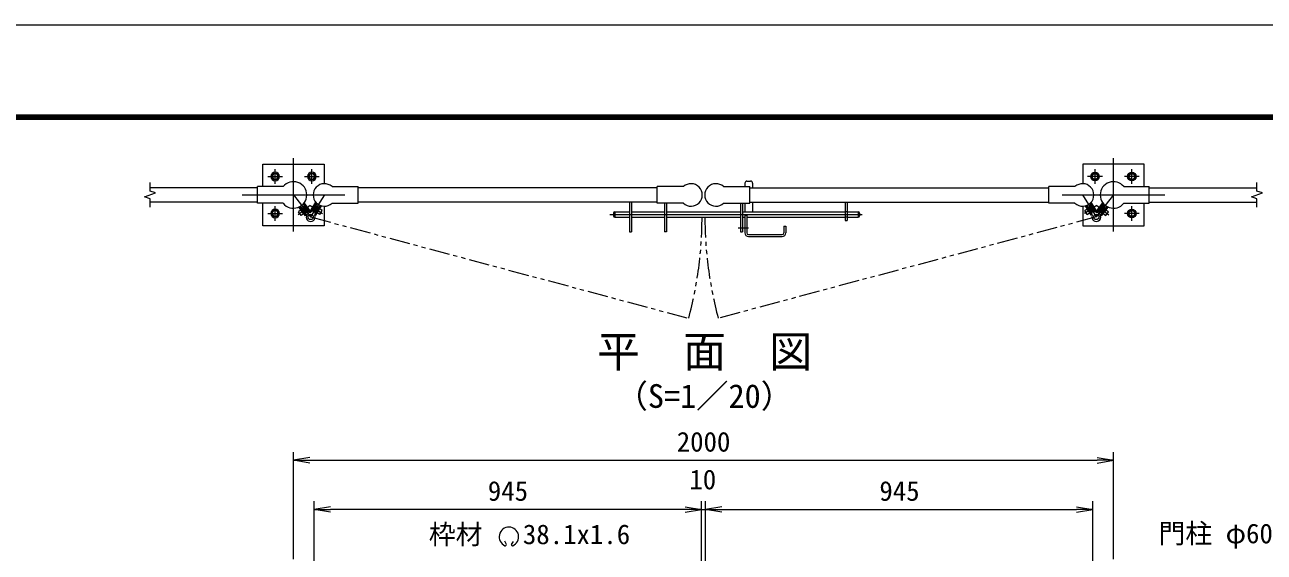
# Model space of a CAD drawing. Units: millimetres, scale not verified. Extents: x -4200 to 4200, y -2970 to 2970.
# Drawn here: x -413 to 2610, y 1684 to 2970 of the extents above; entities that cross this region are included whole.
import ezdxf
from ezdxf.enums import TextEntityAlignment as Align

# ---------------------------------------------------------------- set-up
doc = ezdxf.new("R2010")
doc.units = ezdxf.units.MM
doc.header["$LTSCALE"] = 20
doc.linetypes.add('USER1', pattern=[50.8, 31.75, -6.35, 6.35, -6.35])
doc.linetypes.add('USER2', pattern=[5, 2.5, -0.5, 0.5, -0.5, 0.5, -0.5])
doc.layers.add('0-0_D-TTL-TXT', color=7, linetype='Continuous')
for name, color, linetype, lineweight in [('0-1_D-STR-TXT', 7, 'Continuous', 9), ('0-2_D-BMK', 2, 'USER1', 13), ('0-3_D-STR1', 1, 'Continuous', 18), ('0-4_D-STR3', 3, 'Continuous', 13), ('0-5_D-STR-DIM', 7, 'Continuous', 9), ('0-6_0', 3, 'Continuous', 18), ('0-8_D-TTL', 7, 'Continuous', 9)]:
    doc.layers.add(name, color=color, linetype=linetype, lineweight=lineweight)
doc.styles.add('ＭＳ ゴシック', font='')
doc.styles.get('ＭＳ ゴシック').set_extended_font_data('MS Gothic')

# ---------------------------------------------------------------- blocks, each defined once
blk = doc.blocks.new('_Open')
at = {"layer": '0-6_0', "color": 7, "lineweight": 9}
blk.add_line((-20, 3.33), (0, 0), dxfattribs=at)
blk.add_lwpolyline([(-20, -3.33), (0, 0), (-20, 0)], dxfattribs=at)
blk = doc.blocks.new('M10-平')
at = {"layer": '0-6_0'}
blk.add_lwpolyline([(152.6, -88.1), (152.6, 88.1), (0, 176.2), (-152.6, 88.1), (-152.6, -88.1), (0, -176.2)], close=True, dxfattribs=at)
for radius in [210, 138.5]:
    blk.add_circle((0, 0), radius, dxfattribs=at)

msp = doc.modelspace()

# ---------------------------------------------------------------- linework, layer by layer
at = {"layer": '0-1_D-STR-TXT'}
for p, q in [((761.47, 1702.21), (757.64, 1710.42)), ((774.05, 1702.2), (778.58, 1710.04))]:
    msp.add_line(p, q, dxfattribs=at)
for centre, radius, start, end in [((767.76, 1721.09), 23.75, 292.92895, 245.65759), ((759.01, 1701.75), 2.5, 245.55066, 10.6575), ((776.51, 1701.74), 2.5, 169.34241, 276.63708)]:
    msp.add_arc(centre, radius, start, end, dxfattribs=at)
at = {"layer": '0-2_D-BMK'}
for p, q in [((242.31, 2465.61), (242.31, 2644.55)), ((2242.31, 2465.61), (2242.31, 2644.55)), ((179.4, 2600.08), (215.23, 2600.08)), ((197.31, 2582.16), (197.31, 2618)), ((269.4, 2600.08), (305.23, 2600.08)), ((287.31, 2582.16), (287.31, 2618)), ((2215.23, 2600.08), (2179.4, 2600.08)), ((2197.31, 2582.16), (2197.31, 2618)), ((2305.23, 2600.08), (2269.4, 2600.08)), ((2287.31, 2582.16), (2287.31, 2618)), ((117.31, 2555.08), (367.31, 2555.08)), ((242.31, 2555.08), (284.15, 2501.35)), ((317.71, 2555.08), (284.15, 2501.35)), ((2117.31, 2555.08), (2367.31, 2555.08)), ((2166.91, 2555.08), (2200.47, 2501.35)), ((2242.31, 2555.08), (2200.47, 2501.35)), ((179.4, 2510.08), (215.23, 2510.08)), ((197.31, 2492.16), (197.31, 2528)), ((282.88, 2529.26), (253.47, 2506.36)), ((282.65, 2529.17), (313.04, 2510.19)), ((2201.98, 2529.17), (2171.58, 2510.19)), ((2201.74, 2529.26), (2231.15, 2506.36)), ((2305.23, 2510.08), (2269.4, 2510.08)), ((2287.31, 2492.16), (2287.31, 2528)), ((1013.68, 2507.38), (1629.26, 2507.38)), ((1327.28, 2474.88), (1352.43, 2474.88))]:
    msp.add_line(p, q, dxfattribs=at)
at = {"layer": '0-2_D-BMK', "linetype": 'USER2'}
for p, q in [((284.15, 2501.35), (1206.17, 2254.3)), ((2200.47, 2501.35), (1278.46, 2254.3))]:
    msp.add_line(p, q, dxfattribs=at)
for centre, start, end in [((284.15, 2501.35), 345, 359.97183), ((2200.47, 2501.35), 180.02817, 195)]:
    msp.add_arc(centre, 954.67, start, end, dxfattribs=at)
at = {"layer": '0-3_D-STR1'}
for p, q in [((154.81, 2572.58), (-107.69, 2572.58)), ((1129.41, 2572.58), (400.21, 2572.58)), ((1355.21, 2572.58), (2084.41, 2572.58)), ((2329.81, 2572.58), (2592.31, 2572.58)), ((154.81, 2537.58), (-107.69, 2537.58)), ((1129.41, 2537.58), (400.21, 2537.58)), ((1355.21, 2537.58), (2084.41, 2537.58)), ((2329.81, 2537.58), (2592.31, 2537.58))]:
    msp.add_line(p, q, dxfattribs=at)
at = {"layer": '0-4_D-STR3'}
for p, q in [((217.16, 2575.43), (154.81, 2575.43)), ((336.21, 2575.43), (400.21, 2575.43)), ((1193.41, 2575.43), (1129.41, 2575.43)), ((1291.21, 2575.43), (1355.21, 2575.43)), ((1343.21, 2583.88), (1343.21, 2575.43)), ((1348.21, 2588.88), (1357.21, 2588.88)), ((1362.21, 2583.88), (1362.21, 2572.58)), ((2148.41, 2575.43), (2084.41, 2575.43)), ((2267.46, 2575.43), (2329.81, 2575.43)), ((260.33, 2518.43), (254.41, 2513.82)), ((261.17, 2505.14), (254.41, 2513.82)), ((271.28, 2504.38), (254.97, 2525.31)), ((273.09, 2505.79), (257.11, 2526.31)), ((259.31, 2526.74), (259.13, 2525.34)), ((259.13, 2525.34), (272.69, 2507.93)), ((265.62, 2531.66), (259.31, 2526.74)), ((262.25, 2524.6), (260.67, 2523.37)), ((267.09, 2509.75), (261.17, 2505.14)), ((262.93, 2520.46), (262.15, 2519.84)), ((269.69, 2511.78), (262.93, 2520.46)), ((265.62, 2531.66), (267.02, 2531.48)), ((282.56, 2513.16), (266.58, 2533.69)), ((268.56, 2529.51), (266.98, 2528.28)), ((266.98, 2528.28), (278.04, 2514.08)), ((267.02, 2531.48), (280.58, 2514.07)), ((283.4, 2515.82), (268.07, 2535.51)), ((269.69, 2511.78), (268.9, 2511.17)), ((279.62, 2515.31), (278.04, 2514.08)), ((282.56, 2513.16), (283.5, 2513.9)), ((282.57, 2514.48), (296.78, 2537.24)), ((284.52, 2513.26), (282.57, 2514.48)), ((284.52, 2513.26), (298.41, 2535.5)), ((298.08, 2533.09), (286.39, 2514.37)), ((288.92, 2514.64), (287.22, 2515.7)), ((298.45, 2529.91), (288.92, 2514.64)), ((295.7, 2510.41), (294.01, 2511.47)), ((294.7, 2506.91), (308.58, 2529.14)), ((306.56, 2527.79), (294.87, 2509.08)), ((296.62, 2505.65), (310.86, 2528.45)), ((298.45, 2529.91), (296.76, 2530.97)), ((297.54, 2513.34), (303.36, 2522.67)), ((298.38, 2512.81), (297.54, 2513.34)), ((299.46, 2533.41), (298.08, 2533.09)), ((306.24, 2529.17), (299.46, 2533.41)), ((306.7, 2507.62), (300.33, 2511.59)), ((304.21, 2522.14), (303.36, 2522.67)), ((312.52, 2516.95), (306.16, 2520.92)), ((306.24, 2529.17), (306.56, 2527.79)), ((306.7, 2507.62), (312.52, 2516.95)), ((1022.71, 2510.88), (1022.71, 2503.88)), ((1025.71, 2513.88), (1061.91, 2513.88)), ((1025.71, 2513.88), (1025.71, 2500.88)), ((1066.41, 2537.58), (1066.41, 2464.88)), ((1066.41, 2513.88), (1147.41, 2513.88)), ((1147.41, 2534.73), (1147.41, 2464.88)), ((1151.91, 2513.88), (1332.71, 2513.88)), ((1337.21, 2534.73), (1337.21, 2464.88)), ((1337.21, 2513.88), (1588.21, 2513.88)), ((1343.21, 2534.73), (1343.21, 2513.88)), ((1362.21, 2537.58), (1362.21, 2513.88)), ((1588.21, 2537.58), (1588.21, 2492.38)), ((1592.71, 2513.88), (1588.21, 2513.88)), ((1592.71, 2537.58), (1592.71, 2492.38)), ((1592.71, 2513.88), (1619.71, 2513.88)), ((1619.71, 2513.88), (1619.71, 2500.88)), ((1622.71, 2510.88), (1622.71, 2503.88)), ((2188, 2505.65), (2173.76, 2528.45)), ((2189.93, 2506.91), (2176.04, 2529.14)), ((2177.93, 2507.62), (2184.29, 2511.59)), ((2178.38, 2529.17), (2178.06, 2527.79)), ((2178.06, 2527.79), (2189.75, 2509.08)), ((2178.38, 2529.17), (2185.16, 2533.41)), ((2179.38, 2525.67), (2181.08, 2526.73)), ((2180.41, 2522.14), (2181.26, 2522.67)), ((2181.08, 2526.73), (2190.62, 2511.47)), ((2187.09, 2513.34), (2181.26, 2522.67)), ((2185.16, 2533.41), (2186.54, 2533.09)), ((2186.17, 2529.91), (2187.87, 2530.97)), ((2186.17, 2529.91), (2195.71, 2514.64)), ((2200.1, 2513.26), (2186.22, 2535.5)), ((2186.24, 2512.81), (2187.09, 2513.34)), ((2186.54, 2533.09), (2198.23, 2514.37)), ((2202.05, 2514.48), (2187.84, 2537.24)), ((2188.92, 2510.41), (2190.62, 2511.47)), ((2195.71, 2514.64), (2197.4, 2515.7)), ((2200.1, 2513.26), (2202.05, 2514.48)), ((2202.07, 2513.16), (2201.12, 2513.9)), ((2201.22, 2515.82), (2216.55, 2535.51)), ((2202.07, 2513.16), (2218.05, 2533.69)), ((2217.6, 2531.48), (2204.04, 2514.07)), ((2205, 2515.31), (2206.58, 2514.08)), ((2217.64, 2528.28), (2206.58, 2514.08)), ((2222.38, 2524.6), (2211.32, 2510.39)), ((2211.32, 2510.39), (2212.89, 2509.17)), ((2211.53, 2505.79), (2227.51, 2526.31)), ((2225.49, 2525.34), (2211.93, 2507.93)), ((2213.35, 2504.38), (2229.65, 2525.31)), ((2214.93, 2511.78), (2221.69, 2520.46)), ((2214.93, 2511.78), (2215.72, 2511.17)), ((2216.06, 2529.51), (2217.64, 2528.28)), ((2217.53, 2509.75), (2223.45, 2505.14)), ((2219, 2531.66), (2217.6, 2531.48)), ((2219, 2531.66), (2225.32, 2526.74)), ((2221.69, 2520.46), (2222.48, 2519.84)), ((2222.38, 2524.6), (2223.95, 2523.37)), ((2223.45, 2505.14), (2230.21, 2513.82)), ((2224.29, 2518.43), (2230.21, 2513.82)), ((2225.32, 2526.74), (2225.49, 2525.34)), ((273.09, 2505.79), (271.28, 2504.38)), ((294.7, 2506.91), (296.65, 2505.69)), ((1025.71, 2500.88), (1061.91, 2500.88)), ((1066.41, 2500.88), (1147.41, 2500.88)), ((1151.91, 2500.88), (1332.71, 2500.88)), ((1337.21, 2500.88), (1343.21, 2500.88)), ((1343.21, 2505.88), (1343.21, 2462.88)), ((1343.21, 2505.88), (1347.71, 2505.88)), ((1347.71, 2505.88), (1347.71, 2462.88)), ((1347.71, 2500.88), (1588.21, 2500.88)), ((1592.71, 2500.88), (1588.21, 2500.88)), ((1588.21, 2492.38), (1592.71, 2492.38)), ((1592.71, 2500.88), (1619.71, 2500.88)), ((2189.93, 2506.91), (2187.97, 2505.69)), ((2211.53, 2505.79), (2213.35, 2504.38)), ((1352.21, 2458.38), (1434.21, 2458.38)), ((1352.21, 2453.88), (1434.21, 2453.88)), ((1438.71, 2478.88), (1438.71, 2462.88)), ((1438.71, 2478.88), (1443.21, 2478.88)), ((1443.21, 2478.88), (1443.21, 2462.88))]:
    msp.add_line(p, q, dxfattribs=at)
for points in [[(167.31, 2575.43), (167.31, 2630.08), (317.31, 2630.08), (317.31, 2582.58)], [(2317.31, 2575.43), (2317.31, 2630.08), (2167.31, 2630.08), (2167.31, 2582.58)], [(217.16, 2534.73), (154.81, 2534.73), (154.81, 2575.43)], [(336.21, 2534.73), (400.21, 2534.73), (400.21, 2575.43)], [(1193.41, 2534.73), (1129.41, 2534.73), (1129.41, 2575.43)], [(1291.21, 2534.73), (1355.21, 2534.73), (1355.21, 2575.43)], [(2148.41, 2534.73), (2084.41, 2534.73), (2084.41, 2575.43)], [(2267.46, 2534.73), (2329.81, 2534.73), (2329.81, 2575.43)], [(317.31, 2527.58), (317.31, 2480.08), (167.31, 2480.08), (167.31, 2534.73)], [(262.25, 2524.6), (273.31, 2510.39), (271.73, 2509.17)], [(305.24, 2525.67), (303.54, 2526.73), (294.01, 2511.47)], [(1061.91, 2537.58), (1061.91, 2464.88), (1066.41, 2464.88)], [(1151.91, 2534.73), (1151.91, 2464.88), (1147.41, 2464.88)], [(1332.71, 2534.73), (1332.71, 2464.88), (1337.21, 2464.88)], [(2167.31, 2527.58), (2167.31, 2480.08), (2317.31, 2480.08), (2317.31, 2534.73)], [(2177.93, 2507.62), (2172.1, 2516.95), (2178.46, 2520.92)]]:
    msp.add_lwpolyline(points, dxfattribs=at)
for centre in [(284.15, 2501.35), (2200.47, 2501.35)]:
    msp.add_circle(centre, 6.3, dxfattribs=at)
for centre, radius, start, end in [((242.31, 2555.08), 32.35, 218.9806, 141.0194), ((317.71, 2555.08), 27.5, 47.73142, 312.26858), ((1211.91, 2555.08), 27.5, 227.73142, 132.26858), ((1272.71, 2555.08), 27.5, 47.73142, 312.26858), ((1348.21, 2583.88), 5, 90, 180), ((1357.21, 2583.88), 5, 0, 90), ((2166.91, 2555.08), 27.5, 227.73142, 132.26858), ((2242.31, 2555.08), 32.35, 38.9806, 321.0194), ((284.15, 2501.35), 10.8, 97.27686, 18.74636), ((284.53, 2517.15), 5, 217.90819, 259.49832), ((282.15, 2517.02), 5, 277.27686, 328.01161), ((1025.71, 2510.88), 3, 90, 180), ((1619.71, 2510.88), 3, 0, 90), ((2200.47, 2501.35), 10.8, 161.25364, 82.72314), ((2202.47, 2517.02), 5, 211.98839, 262.72314), ((2200.1, 2517.15), 5, 280.50168, 322.09181), ((268.75, 2504.86), 5, 347.17344, 37.90819), ((299.11, 2506.43), 5, 148.01161, 198.74636), ((1025.71, 2503.88), 3, 180, 270), ((1619.71, 2503.88), 3, 270, 0), ((2185.51, 2506.43), 5, 341.25364, 31.98839), ((2215.88, 2504.86), 5, 142.09181, 192.82656), ((1352.21, 2462.88), 9, 180, 270), ((1352.21, 2462.88), 4.5, 180, 270), ((1434.21, 2462.88), 4.5, 270, 0), ((1434.21, 2462.88), 9, 270, 0)]:
    msp.add_arc(centre, radius, start, end, dxfattribs=at)
at = {"layer": '0-5_D-STR-DIM'}
for p, q in [((-107.69, 2564.7), (-107.69, 2585.08)), ((2592.31, 2564.7), (2592.31, 2585.08)), ((-120.9, 2550.27), (-94.47, 2559.89)), ((-107.69, 2545.46), (-120.9, 2550.27)), ((-94.47, 2559.89), (-107.69, 2564.7)), ((-107.69, 2525.08), (-107.69, 2545.46)), ((2579.1, 2550.27), (2605.53, 2559.89)), ((2592.31, 2545.46), (2579.1, 2550.27)), ((2605.53, 2559.89), (2592.31, 2564.7)), ((2592.31, 2525.08), (2592.31, 2545.46)), ((242.31, 1666.83), (242.31, 1927.83)), ((282.31, 1907.83), (2202.31, 1907.83)), ((2242.31, 1666.83), (2242.31, 1927.83)), ((292.31, 1568.59), (292.31, 1807.83)), ((1197.31, 1787.83), (332.31, 1787.83)), ((1197.31, 1787.83), (1157.31, 1787.83)), ((1237.31, 1568.59), (1237.31, 1807.83)), ((1237.31, 1568.59), (1237.31, 1807.83)), ((1237.31, 1787.83), (1247.31, 1787.83)), ((1247.31, 1568.59), (1247.31, 1807.83)), ((1247.31, 1568.59), (1247.31, 1807.83)), ((1287.31, 1787.83), (2152.31, 1787.83)), ((1287.31, 1787.83), (1327.31, 1787.83)), ((2192.31, 1568.59), (2192.31, 1807.83))]:
    msp.add_line(p, q, dxfattribs=at)
at = {"layer": '0-8_D-TTL', "color": 2, "lineweight": 18}
msp.add_lwpolyline([(-4199.68, 2970.23), (4200.32, 2970.23), (4200.32, -2969.77), (-4199.68, -2969.77)], close=True, dxfattribs=at)
at = {"layer": '0-8_D-TTL'}
for points in [[(-3929.68, 2750.23), (3930.32, 2750.23), (3930.32, -2749.77), (-3929.68, -2749.77)], [(-3927.18, 2747.73), (3927.82, 2747.73), (3927.82, -2747.27), (-3927.18, -2747.27)], [(-3924.68, 2745.23), (3925.32, 2745.23), (3925.32, -2744.77), (-3924.68, -2744.77)], [(-3922.18, 2742.73), (3922.82, 2742.73), (3922.82, -2742.27), (-3922.18, -2742.27)], [(-3919.68, 2740.23), (3920.32, 2740.23), (3920.32, -2739.77), (-3919.68, -2739.77)]]:
    msp.add_lwpolyline(points, close=True, dxfattribs=at)

# ---------------------------------------------------------------- block references
at = {"layer": '0-4_D-STR3', "yscale": 0.05}
for p, xscale, rotation in [((197.31, 2600.08), -0.05, 330), ((287.31, 2600.08), -0.05, 330), ((2197.31, 2600.08), 0.05, 30), ((2287.31, 2600.08), 0.05, 30), ((197.31, 2510.08), -0.05, 330), ((2287.31, 2510.08), 0.05, 30)]:
    msp.add_blockref('M10-平', p, dxfattribs=dict(at, xscale=xscale, rotation=rotation))
at = {"layer": '0-5_D-STR-DIM', "xscale": 2, "yscale": 2, "rotation": 180}
for p in [(242.31, 1907.83), (292.31, 1787.83), (1247.31, 1787.83), (1247.31, 1787.83)]:
    msp.add_blockref('_Open', p, dxfattribs=at)
at = {"layer": '0-5_D-STR-DIM', "xscale": 2, "yscale": 2}
for p in [(2242.31, 1907.83), (1237.31, 1787.83), (1237.31, 1787.83), (2192.31, 1787.83)]:
    msp.add_blockref('_Open', p, dxfattribs=at)

# ---------------------------------------------------------------- texts
at = {"layer": '0-0_D-TTL-TXT', "style": 'ＭＳ ゴシック'}
for s, height, p in [('平\u3000面\u3000図', 76.98, (982.41, 2111.55)), ('（S=1／20）', 57.77, (1027.9, 2018.36))]:
    msp.add_text(s, height=height, dxfattribs=at).set_placement(p, align=Align.BOTTOM_LEFT)
at = {"layer": '0-1_D-STR-TXT', "style": 'ＭＳ ゴシック'}
for s, p in [('枠材 \u300038.1x1.6', (572.25, 1688.78)), ('門柱 φ60.5x2.3', (2352.07, 1690.81))]:
    msp.add_text(s, height=48.09, dxfattribs=at).set_placement(p, align=Align.BOTTOM_LEFT)
at = {"layer": '0-5_D-STR-DIM', "style": 'ＭＳ ゴシック'}
for s, p in [('2000', (1177.06, 1914.58)), ('10', (1207.91, 1822.58)), ('945', (716.34, 1794.58)), ('945', (1671.34, 1794.58))]:
    msp.add_text(s, height=48.09, dxfattribs=at).set_placement(p, align=Align.BOTTOM_LEFT)

doc.saveas('drawing.dxf')
